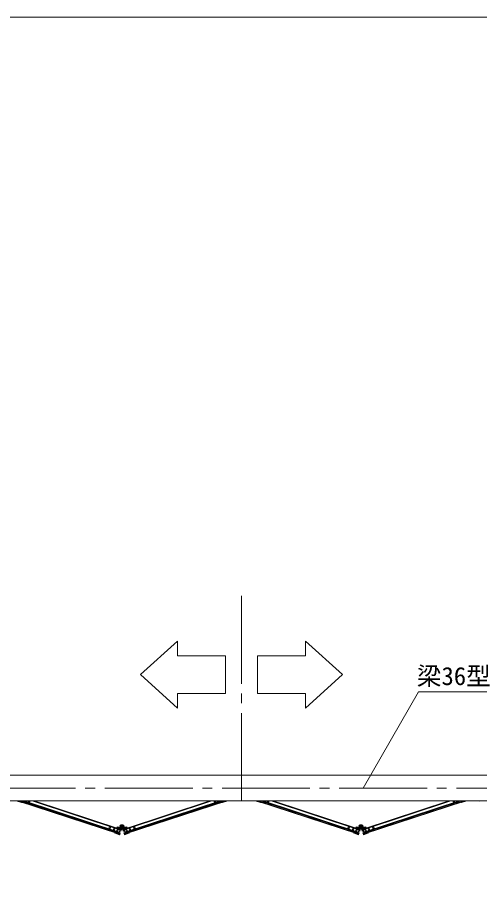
# Model space of a CAD drawing. Units: millimetres, scale not verified. Extents: x -82240 to -62115, y -14438 to 14438.
# Drawn here: x -76413 to -74613, y 11081 to 14438 of the extents above; entities that cross this region are included whole.
import ezdxf
from ezdxf.enums import TextEntityAlignment as Align

# ---------------------------------------------------------------- set-up
doc = ezdxf.new("R2010")
doc.units = ezdxf.units.MM
doc.header["$LTSCALE"] = 38
doc.linetypes.add('CHAIN2', pattern=[12, 9, -1, 1, -1])
doc.linetypes.add('DASHED1', pattern=[1.8, 1.2, -0.6])
for name, color, linetype, lineweight in [('0-6_ﾎﾞﾙﾄ類', 2, 'Continuous', 18), ('0-A_図面枠', 7, 'Continuous', 18), ('1-2_通芯', 1, 'CHAIN2', 18), ('1-5_標準ﾊﾟﾈﾙ', 7, 'Continuous', 18), ('1-7_文字', 7, 'Continuous', 18), ('1-9_梁36', 7, 'Continuous', 18)]:
    doc.layers.add(name, color=color, linetype=linetype, lineweight=lineweight)
doc.styles.add('ＭＳ ゴシック', font='')
doc.styles.get('ＭＳ ゴシック').set_extended_font_data('MS Gothic')

msp = doc.modelspace()

# ---------------------------------------------------------------- linework, layer by layer
at = {"layer": '0-6_ﾎﾞﾙﾄ類'}
for p, q in [((-76008, 11281.17), (-76010.88, 11286.18)), ((-76002.21, 11281.17), (-76008, 11281.17)), ((-76002.21, 11291.19), (-75999.33, 11286.18)), ((-75999.33, 11286.18), (-76002.21, 11281.17)), ((-75078, 11281.17), (-75080.88, 11286.18)), ((-75072.21, 11281.17), (-75078, 11281.17)), ((-75072.21, 11291.19), (-75069.33, 11286.18)), ((-75069.33, 11286.18), (-75072.21, 11281.17))]:
    msp.add_line(p, q, dxfattribs=at)
for points in [[(-76010.88, 11286.18), (-76008, 11291.19), (-76002.21, 11291.19)], [(-75080.88, 11286.18), (-75078, 11291.19), (-75072.21, 11291.19)]]:
    msp.add_lwpolyline(points, dxfattribs=at)
for centre, radius in [((-76005.09, 11286.18), 4.89), ((-76005.09, 11286.18), 3), ((-76005.09, 11286.18), 2.46), ((-75075.09, 11286.18), 4.89), ((-75075.09, 11286.18), 3), ((-75075.09, 11286.18), 2.46)]:
    msp.add_circle(centre, radius, dxfattribs=at)
at = {"layer": '0-A_図面枠'}
msp.add_lwpolyline([(-82240.11, 14437.5), (-62115.09, 14437.5), (-62115.09, 562.5), (-82240.11, 562.5)], close=True, dxfattribs=at)
at = {"layer": '1-2_通芯'}
for p, q in [((-75540.09, 11387.49), (-75540.09, 12198.24)), ((-77440.11, 11437.5), (-72839.1, 11437.5))]:
    msp.add_line(p, q, dxfattribs=at)
at = {"layer": '1-5_標準ﾊﾟﾈﾙ'}
for p, q in [((-76413.06, 11386.89), (-76396.2, 11381.37)), ((-76408.11, 11387.49), (-76408.32, 11386.92)), ((-76408.32, 11386.92), (-76394.31, 11382.3)), ((-76406.25, 11387.49), (-76018.41, 11260.14)), ((-76395.03, 11387.49), (-76390.68, 11386.08)), ((-76390.68, 11386.08), (-76390.05, 11386.41)), ((-76390.23, 11387.49), (-76377.87, 11383.44)), ((-76386.36, 11387.49), (-76016.46, 11266.05)), ((-76381.2, 11382.96), (-76378.35, 11382.03)), ((-76377.87, 11383.44), (-76378.35, 11382.03)), ((-76354.65, 11387.49), (-76013.37, 11275.44)), ((-75655.56, 11387.49), (-75996.84, 11275.44)), ((-75623.82, 11387.49), (-75993.75, 11266.05)), ((-75603.96, 11387.49), (-75991.8, 11260.14)), ((-75619.98, 11387.49), (-75632.34, 11383.44)), ((-75632.34, 11383.44), (-75631.86, 11382.03)), ((-75629.01, 11382.96), (-75631.86, 11382.03)), ((-75619.5, 11386.08), (-75620.13, 11386.41)), ((-75615.18, 11387.49), (-75619.5, 11386.08)), ((-75601.89, 11386.92), (-75615.9, 11382.3)), ((-75597.15, 11386.89), (-75614.01, 11381.37)), ((-75602.07, 11387.49), (-75601.89, 11386.92)), ((-75483.06, 11386.89), (-75466.2, 11381.37)), ((-75478.11, 11387.49), (-75478.32, 11386.92)), ((-75478.32, 11386.92), (-75464.31, 11382.3)), ((-75476.25, 11387.49), (-75088.41, 11260.14)), ((-75465.03, 11387.49), (-75460.68, 11386.08)), ((-75460.68, 11386.08), (-75460.05, 11386.41)), ((-75460.23, 11387.49), (-75447.87, 11383.44)), ((-75456.36, 11387.49), (-75086.46, 11266.05)), ((-75451.2, 11382.96), (-75448.35, 11382.03)), ((-75447.87, 11383.44), (-75448.35, 11382.03)), ((-75424.65, 11387.49), (-75083.37, 11275.44)), ((-74725.56, 11387.49), (-75066.84, 11275.44)), ((-74693.82, 11387.49), (-75063.75, 11266.05)), ((-74673.96, 11387.49), (-75061.8, 11260.14)), ((-74689.98, 11387.49), (-74702.34, 11383.44)), ((-74702.34, 11383.44), (-74701.86, 11382.03)), ((-74699.01, 11382.96), (-74701.86, 11382.03)), ((-74689.5, 11386.08), (-74690.13, 11386.41)), ((-74685.18, 11387.49), (-74689.5, 11386.08)), ((-74671.89, 11386.92), (-74685.9, 11382.3)), ((-74667.15, 11386.89), (-74684.01, 11381.37)), ((-74672.07, 11387.49), (-74671.89, 11386.92)), ((-76036.74, 11284.38), (-76036.44, 11285.34)), ((-76013.01, 11276.58), (-76036.74, 11284.38)), ((-76035.81, 11285.67), (-76008.27, 11276.61)), ((-76012.05, 11292.99), (-76013.79, 11290.53)), ((-76013.67, 11289.84), (-76012.98, 11289.36)), ((-76013.61, 11286.18), (-76013.61, 11282.58)), ((-76010.67, 11292.6), (-76011.36, 11293.11)), ((-75974.4, 11285.67), (-76001.94, 11276.61)), ((-75997.2, 11276.58), (-75973.44, 11284.38)), ((-75996.6, 11286.18), (-75996.6, 11282.58)), ((-75996.39, 11282.64), (-75995.79, 11280.75)), ((-75973.44, 11284.38), (-75973.77, 11285.34)), ((-75106.74, 11284.38), (-75106.44, 11285.34)), ((-75083.01, 11276.58), (-75106.74, 11284.38)), ((-75105.81, 11285.67), (-75078.27, 11276.61)), ((-75082.05, 11292.99), (-75083.79, 11290.53)), ((-75083.67, 11289.84), (-75082.98, 11289.36)), ((-75083.61, 11286.18), (-75083.61, 11282.58)), ((-75080.67, 11292.6), (-75081.36, 11293.11)), ((-75044.4, 11285.67), (-75071.94, 11276.61)), ((-75067.2, 11276.58), (-75043.44, 11284.38)), ((-75066.6, 11286.18), (-75066.6, 11282.58)), ((-75066.39, 11282.64), (-75065.79, 11280.75)), ((-75043.44, 11284.38), (-75043.77, 11285.34)), ((-76045.35, 11274.27), (-76045.8, 11272.83)), ((-76042.95, 11271.9), (-76045.8, 11272.83)), ((-76016.85, 11264.91), (-76045.35, 11274.27)), ((-76033.47, 11268.78), (-76033.77, 11269.41)), ((-76017.3, 11263.47), (-76033.47, 11268.78)), ((-76018.77, 11259), (-76032.78, 11263.62)), ((-76014.96, 11256.18), (-76031.82, 11261.73)), ((-76017.3, 11263.47), (-76018.77, 11259)), ((-76013.01, 11276.58), (-76016.85, 11264.91)), ((-76012.38, 11262.45), (-76014.33, 11256.51)), ((-76013.34, 11262.75), (-76012.38, 11262.45)), ((-76010.85, 11270.34), (-76009.89, 11270.04)), ((-76007.94, 11275.98), (-76009.89, 11270.04)), ((-76002.27, 11275.98), (-76000.32, 11270.04)), ((-75999.36, 11270.34), (-76000.32, 11270.04)), ((-75996.87, 11262.75), (-75997.83, 11262.45)), ((-75997.83, 11262.45), (-75995.88, 11256.51)), ((-75997.2, 11276.58), (-75993.36, 11264.91)), ((-75995.25, 11256.18), (-75978.36, 11261.73)), ((-75993.36, 11264.91), (-75964.86, 11274.27)), ((-75992.91, 11263.47), (-75976.74, 11268.78)), ((-75992.91, 11263.47), (-75991.44, 11259)), ((-75991.44, 11259), (-75977.43, 11263.62)), ((-75976.74, 11268.78), (-75976.44, 11269.41)), ((-75967.23, 11271.9), (-75964.38, 11272.83)), ((-75964.86, 11274.27), (-75964.38, 11272.83)), ((-75115.35, 11274.27), (-75115.8, 11272.83)), ((-75112.95, 11271.9), (-75115.8, 11272.83)), ((-75086.85, 11264.91), (-75115.35, 11274.27)), ((-75103.47, 11268.78), (-75103.77, 11269.41)), ((-75087.3, 11263.47), (-75103.47, 11268.78)), ((-75088.77, 11259), (-75102.78, 11263.62)), ((-75084.96, 11256.18), (-75101.82, 11261.73)), ((-75087.3, 11263.47), (-75088.77, 11259)), ((-75083.01, 11276.58), (-75086.85, 11264.91)), ((-75082.38, 11262.45), (-75084.33, 11256.51)), ((-75083.34, 11262.75), (-75082.38, 11262.45)), ((-75080.85, 11270.34), (-75079.89, 11270.04)), ((-75077.94, 11275.98), (-75079.89, 11270.04)), ((-75072.27, 11275.98), (-75070.32, 11270.04)), ((-75069.36, 11270.34), (-75070.32, 11270.04)), ((-75066.87, 11262.75), (-75067.83, 11262.45)), ((-75067.83, 11262.45), (-75065.88, 11256.51)), ((-75067.2, 11276.58), (-75063.36, 11264.91)), ((-75065.25, 11256.18), (-75048.36, 11261.73)), ((-75063.36, 11264.91), (-75034.86, 11274.27)), ((-75062.91, 11263.47), (-75046.74, 11268.78)), ((-75062.91, 11263.47), (-75061.44, 11259)), ((-75061.44, 11259), (-75047.43, 11263.62)), ((-75046.74, 11268.78), (-75046.44, 11269.41)), ((-75037.23, 11271.9), (-75034.38, 11272.83)), ((-75034.86, 11274.27), (-75034.38, 11272.83))]:
    msp.add_line(p, q, dxfattribs=at)
at = {"layer": '1-5_標準ﾊﾟﾈﾙ', "color": 4, "linetype": 'DASHED1', "lineweight": 9}
for p, q in [((-76387.47, 11386.59), (-76387.77, 11385.66)), ((-76387.17, 11387.49), (-76387.47, 11386.59)), ((-76383.48, 11385.3), (-76383.78, 11384.34)), ((-76382.76, 11387.49), (-76383.48, 11385.3)), ((-75627.45, 11387.49), (-75626.73, 11385.3)), ((-75626.73, 11385.3), (-75626.4, 11384.34)), ((-75623.04, 11387.49), (-75622.74, 11386.59)), ((-75622.74, 11386.59), (-75622.41, 11385.66)), ((-75457.47, 11386.59), (-75457.77, 11385.66)), ((-75457.17, 11387.49), (-75457.47, 11386.59)), ((-75453.48, 11385.3), (-75453.78, 11384.34)), ((-75452.76, 11387.49), (-75453.48, 11385.3)), ((-74697.45, 11387.49), (-74696.73, 11385.3)), ((-74696.73, 11385.3), (-74696.4, 11384.34)), ((-74693.04, 11387.49), (-74692.74, 11386.59)), ((-74692.74, 11386.59), (-74692.41, 11385.66)), ((-76035.9, 11284.11), (-76039.74, 11272.41)), ((-76031.91, 11282.79), (-76035.75, 11271.12)), ((-76022.58, 11279.73), (-76026.42, 11268.06)), ((-76022.13, 11281.17), (-76022.58, 11279.73)), ((-76018.14, 11279.85), (-76018.59, 11278.44)), ((-75992.07, 11279.85), (-75991.59, 11278.44)), ((-75988.08, 11281.17), (-75987.6, 11279.73)), ((-75987.6, 11279.73), (-75983.76, 11268.06)), ((-75978.3, 11282.79), (-75974.46, 11271.12)), ((-75974.31, 11284.11), (-75970.47, 11272.41)), ((-75105.9, 11284.11), (-75109.74, 11272.41)), ((-75101.91, 11282.79), (-75105.75, 11271.12)), ((-75092.58, 11279.73), (-75096.42, 11268.06)), ((-75092.13, 11281.17), (-75092.58, 11279.73)), ((-75088.14, 11279.85), (-75088.59, 11278.44)), ((-75062.07, 11279.85), (-75061.59, 11278.44)), ((-75058.08, 11281.17), (-75057.6, 11279.73)), ((-75057.6, 11279.73), (-75053.76, 11268.06)), ((-75048.3, 11282.79), (-75044.46, 11271.12)), ((-75044.31, 11284.11), (-75040.47, 11272.41)), ((-76039.74, 11272.41), (-76040.04, 11271.48)), ((-76035.75, 11271.12), (-76036.05, 11270.16)), ((-76018.59, 11278.44), (-76022.43, 11266.74)), ((-75991.59, 11278.44), (-75987.75, 11266.74)), ((-75974.46, 11271.12), (-75974.16, 11270.16)), ((-75970.47, 11272.41), (-75970.14, 11271.48)), ((-75109.74, 11272.41), (-75110.04, 11271.48)), ((-75105.75, 11271.12), (-75106.05, 11270.16)), ((-75088.59, 11278.44), (-75092.43, 11266.74)), ((-75061.59, 11278.44), (-75057.75, 11266.74)), ((-75044.46, 11271.12), (-75044.16, 11270.16)), ((-75040.47, 11272.41), (-75040.14, 11271.48))]:
    msp.add_line(p, q, dxfattribs=at)
at = {"layer": '1-5_標準ﾊﾟﾈﾙ'}
for points in [[(-76410.09, 11387.49), (-76409.25, 11387.22), (-76409.16, 11387.49)], [(-76409.28, 11387.49), (-76409.19, 11387.46), (-76409.16, 11387.49)], [(-76408.11, 11387.49), (-76408.32, 11386.92), (-76018.77, 11259), (-76012.62, 11277.72), (-76346.94, 11387.49)], [(-76406.25, 11387.49), (-76018.41, 11260.14), (-76017.45, 11262.99), (-76396.62, 11387.49)], [(-76390.23, 11387.49), (-76016.85, 11264.91), (-76013.01, 11276.58), (-76350.78, 11387.49)], [(-76381.2, 11382.96), (-76381.5, 11383.59), (-76390.05, 11386.41)], [(-75602.07, 11387.49), (-75601.89, 11386.92), (-75991.44, 11259), (-75997.59, 11277.72), (-75663.27, 11387.49)], [(-75619.98, 11387.49), (-75993.36, 11264.91), (-75997.2, 11276.58), (-75659.4, 11387.49)], [(-75603.96, 11387.49), (-75991.8, 11260.14), (-75992.73, 11262.99), (-75613.56, 11387.49)], [(-75629.01, 11382.96), (-75628.68, 11383.59), (-75620.13, 11386.41)], [(-75600.9, 11387.49), (-75601.02, 11387.46), (-75601.02, 11387.49)], [(-75600.12, 11387.49), (-75600.93, 11387.22), (-75601.02, 11387.49)], [(-75480.09, 11387.49), (-75479.25, 11387.22), (-75479.16, 11387.49)], [(-75479.28, 11387.49), (-75479.19, 11387.46), (-75479.16, 11387.49)], [(-75478.11, 11387.49), (-75478.32, 11386.92), (-75088.77, 11259), (-75082.62, 11277.72), (-75416.94, 11387.49)], [(-75476.25, 11387.49), (-75088.41, 11260.14), (-75087.45, 11262.99), (-75466.62, 11387.49)], [(-75460.23, 11387.49), (-75086.85, 11264.91), (-75083.01, 11276.58), (-75420.78, 11387.49)], [(-75451.2, 11382.96), (-75451.5, 11383.59), (-75460.05, 11386.41)], [(-74672.07, 11387.49), (-74671.89, 11386.92), (-75061.44, 11259), (-75067.59, 11277.72), (-74733.27, 11387.49)], [(-74689.98, 11387.49), (-75063.36, 11264.91), (-75067.2, 11276.58), (-74729.4, 11387.49)], [(-74673.96, 11387.49), (-75061.8, 11260.14), (-75062.73, 11262.99), (-74683.56, 11387.49)], [(-74699.01, 11382.96), (-74698.68, 11383.59), (-74690.13, 11386.41)], [(-74670.9, 11387.49), (-74671.02, 11387.46), (-74671.02, 11387.49)], [(-74670.12, 11387.49), (-74670.93, 11387.22), (-74671.02, 11387.49)], [(-76012.65, 11282.25), (-76024.26, 11286.06), (-76024.86, 11284.17), (-76010.13, 11279.34), (-76024.86, 11284.17), (-76025.49, 11282.28), (-76010.31, 11277.27), (-76009.71, 11279.04)], [(-76000.47, 11279.04), (-75999.9, 11277.27), (-75984.69, 11282.28), (-75985.32, 11284.17), (-76000.05, 11279.34)], [(-75997.56, 11282.25), (-75985.95, 11286.06), (-75985.32, 11284.17), (-76000.05, 11279.34)], [(-75082.65, 11282.25), (-75094.26, 11286.06), (-75094.86, 11284.17), (-75080.13, 11279.34), (-75094.86, 11284.17), (-75095.49, 11282.28), (-75080.31, 11277.27), (-75079.71, 11279.04)], [(-75070.47, 11279.04), (-75069.9, 11277.27), (-75054.69, 11282.28), (-75055.32, 11284.17), (-75070.05, 11279.34)], [(-75067.56, 11282.25), (-75055.95, 11286.06), (-75055.32, 11284.17), (-75070.05, 11279.34)], [(-76042.95, 11271.9), (-76042.32, 11272.23), (-76033.77, 11269.41)], [(-76013.34, 11262.75), (-76014.96, 11257.77), (-76017.81, 11258.7), (-76012.05, 11276.28), (-76009.2, 11275.35), (-76010.85, 11270.34)], [(-75996.87, 11262.75), (-75995.22, 11257.77), (-75992.37, 11258.7), (-75998.16, 11276.28), (-76001.01, 11275.35), (-75999.36, 11270.34)], [(-75967.23, 11271.9), (-75967.86, 11272.23), (-75976.44, 11269.41)], [(-75112.95, 11271.9), (-75112.32, 11272.23), (-75103.77, 11269.41)], [(-75083.34, 11262.75), (-75084.96, 11257.77), (-75087.81, 11258.7), (-75082.05, 11276.28), (-75079.2, 11275.35), (-75080.85, 11270.34)], [(-75066.87, 11262.75), (-75065.22, 11257.77), (-75062.37, 11258.7), (-75068.16, 11276.28), (-75071.01, 11275.35), (-75069.36, 11270.34)], [(-75037.23, 11271.9), (-75037.86, 11272.23), (-75046.44, 11269.41)]]:
    msp.add_lwpolyline(points, dxfattribs=at)
for centre, radius in [((-76052.91, 11283.21), 3), ((-76005.09, 11286.18), 8.49), ((-76005.09, 11286.18), 8.01), ((-75957.27, 11283.21), 3), ((-75122.91, 11283.21), 3), ((-75075.09, 11286.18), 8.49), ((-75075.09, 11286.18), 8.01), ((-75027.27, 11283.21), 3)]:
    msp.add_circle(centre, radius, dxfattribs=at)
for centre, radius, start, end in [((-76395.72, 11382.78), 1.5, 251.823, 341.823), ((-76383.45, 11392.11), 8.49, 223.75, 279.895), ((-76366.44, 11386.17), 3, 153.673, 26.327), ((-75643.74, 11386.17), 3, 153.673, 26.327), ((-75626.76, 11392.11), 8.49, 260.105, 316.25), ((-75614.49, 11382.78), 1.5, 198.177, 288.177), ((-75597.3, 11387.37), 0.51, 288.177, 15.307), ((-75482.91, 11387.37), 0.51, 164.693, 251.823), ((-75465.72, 11382.78), 1.5, 251.823, 341.823), ((-75453.45, 11392.11), 8.49, 223.75, 279.895), ((-75436.44, 11386.17), 3, 153.673, 26.327), ((-74713.74, 11386.17), 3, 153.673, 26.327), ((-74696.76, 11392.11), 8.49, 260.105, 316.25), ((-74684.49, 11382.78), 1.5, 198.177, 288.177), ((-74667.3, 11387.37), 0.51, 288.177, 15.307), ((-74612.91, 11387.37), 0.51, 164.693, 251.823), ((-76035.96, 11285.19), 0.51, 71.823, 161.823), ((-76021.23, 11277.18), 8.49, 43.75, 99.895), ((-76013.37, 11290.23), 0.51, 145, 235), ((-76011.66, 11292.69), 0.51, 55, 145), ((-75988.98, 11277.18), 8.49, 80.105, 136.25), ((-75974.25, 11285.19), 0.51, 18.177, 108.177), ((-75105.96, 11285.19), 0.51, 71.823, 161.823), ((-75091.23, 11277.18), 8.49, 43.75, 99.895), ((-75083.37, 11290.23), 0.51, 145, 235), ((-75081.66, 11292.69), 0.51, 55, 145), ((-75058.98, 11277.18), 8.49, 80.105, 136.25), ((-75044.25, 11285.19), 0.51, 18.177, 108.177), ((-76035.72, 11277.93), 8.49, 223.75, 279.895), ((-76031.37, 11263.14), 1.5, 161.823, 251.823), ((-76014.81, 11256.66), 0.51, 251.823, 341.823), ((-76008.42, 11276.13), 0.51, 341.823, 71.823), ((-76001.79, 11276.13), 0.51, 108.177, 198.177), ((-75995.4, 11256.66), 0.51, 198.177, 288.177), ((-75978.84, 11263.14), 1.5, 288.177, 18.177), ((-75974.49, 11277.93), 8.49, 260.105, 316.25), ((-75105.72, 11277.93), 8.49, 223.75, 279.895), ((-75101.37, 11263.14), 1.5, 161.823, 251.823), ((-75084.81, 11256.66), 0.51, 251.823, 341.823), ((-75078.42, 11276.13), 0.51, 341.823, 71.823), ((-75071.79, 11276.13), 0.51, 108.177, 198.177), ((-75065.4, 11256.66), 0.51, 198.177, 288.177), ((-75048.84, 11263.14), 1.5, 288.177, 18.177), ((-75044.49, 11277.93), 8.49, 260.105, 316.25)]:
    msp.add_arc(centre, radius, start, end, dxfattribs=at)
at = {"layer": '1-7_文字'}
for p, q in [((-75066.9, 11437.5), (-74850.81, 11811.81)), ((-74850.81, 11811.81), (-74850.45, 11811.81)), ((-74850.45, 11811.81), (-74538.78, 11811.81))]:
    msp.add_line(p, q, dxfattribs=at)
for points in [[(-75933.27, 11878.98), (-75788.85, 12009.75), (-75788.85, 11951.85), (-75602.22, 11951.85), (-75602.22, 11805.81), (-75788.85, 11805.81), (-75788.85, 11747.91)], [(-75146.94, 11878.98), (-75291.36, 12009.75), (-75291.36, 11951.85), (-75477.99, 11951.85), (-75477.99, 11805.81), (-75291.36, 11805.81), (-75291.36, 11747.91)]]:
    msp.add_lwpolyline(points, close=True, dxfattribs=at)
at = {"layer": '1-9_梁36'}
msp.add_lwpolyline([(-77440.11, 11387.49), (-73640.1, 11387.49), (-73640.1, 11487.51), (-77440.11, 11487.51)], close=True, dxfattribs=at)

# ---------------------------------------------------------------- texts
at = {"layer": '1-7_文字', "style": 'ＭＳ ゴシック'}
msp.add_text('梁36型', height=70.38, dxfattribs=at).set_placement((-74857.95, 11817.21), align=Align.BOTTOM_LEFT)

doc.saveas('drawing.dxf')
